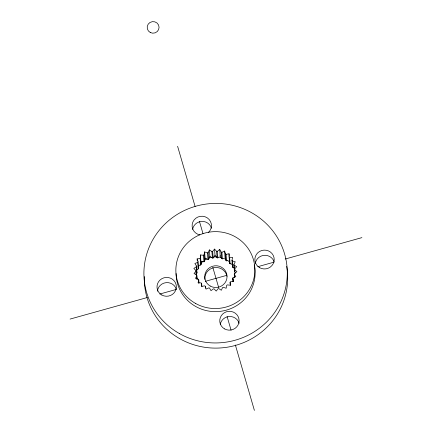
<?xml version="1.0" encoding="UTF-8"?>
<svg xmlns="http://www.w3.org/2000/svg" width="432" height="432" viewBox="0 0 432 432"><rect width="100%" height="100%" fill="white"/><g stroke="black" fill="none" stroke-linecap="round" stroke-linejoin="round"><path stroke-width="0.65" d="M227.934 260.599L226.562 260.874A19.37 18.841 -4.4 0 0 225.925 260.485L225.601 259.27A20.288 19.737 -4.4 0 0 223.56 258.331L222.388 258.86A19.37 18.841 -4.4 0 0 221.67 258.628L221.06 257.526A20.288 19.737 -4.4 0 0 218.84 257.094L217.836 257.872A19.37 18.841 -4.4 0 0 217.08 257.818L216.578 251.273L214.531 249.086L212.663 251.44A19.37 18.841 -4.4 0 0 211.918 251.559L209.39 249.912L208.154 252.628A19.37 18.841 -4.4 0 0 207.457 252.92L204.595 251.91L205.076 258.147L204.563 261.376A19.37 18.841 -4.4 0 0 203.958 261.819L200.907 261.203L201.128 264.465A19.37 18.841 -4.4 0 0 200.648 265.037L199.373 265.21A20.288 19.737 -4.4 0 0 198.164 267.073L198.553 268.261A19.37 18.841 -4.4 0 0 198.223 268.931L196.922 269.411M204.563 261.376L204.061 254.831L204.595 251.91M204.061 254.831A19.37 18.841 -4.4 0 0 203.456 255.274L200.426 254.966L200.626 257.926A19.37 18.841 -4.4 0 0 200.146 258.498L197.127 258.898L198.045 261.722A19.37 18.841 -4.4 0 0 197.721 262.386L194.886 263.482L196.474 266.004A19.37 18.841 -4.4 0 0 196.322 266.728L193.838 268.45L195.998 270.529A19.37 18.841 -4.4 0 0 196.031 271.264L194.038 273.515L196.652 275.022A19.37 18.841 -4.4 0 0 196.862 275.729L195.48 278.375L198.391 279.234A19.37 18.841 -4.4 0 0 198.769 279.871L198.072 282.76L201.118 282.911A19.37 18.841 -4.4 0 0 201.641 283.441L201.89 286.713M234.387 267.883L232.843 267.484A19.37 18.841 -4.4 0 0 232.465 266.846L231.962 260.307L232.654 257.418L229.613 257.267A19.37 18.841 -4.4 0 0 229.09 256.738L229.052 253.773L226.06 254.335A19.37 18.841 -4.4 0 0 225.423 253.94L224.656 251.073L221.886 252.315A19.37 18.841 -4.4 0 0 221.168 252.083L219.721 249.48L217.328 251.332A19.37 18.841 -4.4 0 0 216.578 251.273M209.39 249.912L209.866 256.149L208.656 259.168A19.37 18.841 -4.4 0 0 207.959 259.459L205.076 258.147M233.869 264.443A19.37 18.841 -4.4 0 1 234.074 265.151L234.581 271.696A19.37 18.841 -4.4 0 0 234.371 270.988L233.869 264.443L235.251 261.797L232.335 260.944A19.37 18.841 -4.4 0 0 231.962 260.307M214.531 249.086L215.012 255.323L213.165 257.98A19.37 18.841 -4.4 0 0 212.42 258.098L209.866 256.149M234.506 277.441L234.252 274.169A19.37 18.841 -4.4 0 0 234.403 273.451L236.893 271.728L234.727 269.649A19.37 18.841 -4.4 0 0 234.7 268.915L236.693 266.663L234.074 265.151M219.78 256.149L220.201 255.717L219.721 249.48M195.777 273.996L196.825 273.267A19.37 18.841 -4.4 0 1 196.976 272.549L196.474 266.004M225.04 257.375L224.656 251.073M232.934 281.723L232.681 278.456A19.37 18.841 -4.4 0 0 233.005 277.787L235.845 276.691L234.252 274.169M70.092 319.075L147.431 297.491M159.781 294.041L176.029 289.505M205.276 281.345L226.724 275.357M257.92 266.652L274.169 262.116M285.217 259.033L361.908 237.627M229.09 256.738L229.592 263.277A19.37 18.841 -4.4 0 1 230.116 263.806L231.401 263.871A20.288 19.737 -4.4 0 1 232.33 265.027M215.012 255.323L217.08 257.818M196.306 271.485L196.976 272.549M221.06 257.526L220.201 255.717M232.681 278.456L233.604 281.275L230.58 281.68A19.37 18.841 -4.4 0 1 230.105 282.253L230.305 285.212L227.275 284.899A19.37 18.841 -4.4 0 1 226.67 285.341L226.136 288.263L223.274 287.258A19.37 18.841 -4.4 0 1 222.577 287.55L221.341 290.261L218.813 288.619A19.37 18.841 -4.4 0 1 218.068 288.738L216.2 291.087L214.153 288.9A19.37 18.841 -4.4 0 1 213.397 288.846L211.01 290.693L209.563 288.09A19.37 18.841 -4.4 0 1 208.845 287.858L206.069 289.1L205.308 286.238A19.37 18.841 -4.4 0 1 204.671 285.844L201.674 286.405L201.641 283.441M177.606 146.302L195.107 206.501M199.438 221.389L203.013 233.685M212.798 267.349L218.635 287.415M227.102 316.543L231.055 330.134M235.386 345.022L254.394 410.4M198.164 267.073L198.056 266.706M225.137 257.31L225.601 259.27M234.7 268.915L235.051 273.494M234.457 274.104L234.706 277.371M232.335 260.944L232.843 267.484M233.005 277.787L233.307 281.713M229.613 257.267L230.116 263.806M229.052 253.773L229.198 255.641M229.343 257.515L229.592 263.277M230.105 282.253L230.353 285.525M226.06 254.335L226.562 260.874M225.423 253.94L225.925 260.485M221.886 252.315L222.388 258.86M221.168 252.083L221.67 258.628M217.328 251.332L217.836 257.872M212.663 251.44L213.165 257.98M211.918 251.559L212.42 258.098M208.154 252.628L208.656 259.168M207.457 252.92L207.959 259.459M203.456 255.274L203.958 261.819M205.308 286.238L205.459 288.198M200.426 254.966L201.128 264.465M200.146 258.498L200.648 265.037M198.045 261.722L198.553 268.261M197.721 262.386L198.223 268.931M198.769 279.871L199.022 283.138M197.127 258.898L197.267 260.771M198.391 279.234L198.693 283.16M196.322 266.728L196.825 273.267M196.862 275.729L197.111 279.002M196.652 275.022L197.003 279.601M195.998 270.529L196.382 275.843M286.681 266.371A71.707 69.752 -4.4 0 1 220.952 347.927A71.707 69.752 -4.4 0 1 144.337 276.545M192.602 229.408A9.688 9.423 -4.4 0 1 211.491 228.204M157.426 291.276A9.688 9.423 -4.4 0 1 176.396 289.402M220.255 324.502A9.688 9.423 -4.4 0 1 239.144 323.298M255.35 263.299A9.688 9.423 -4.4 0 1 274.028 261.457M204.876 279.401A11.173 10.87 -4.4 0 1 214.45 267.592A11.173 10.87 -4.4 0 1 226.984 276.302M254.205 264.811A39.523 38.448 -4.4 0 1 219.931 311.391A39.523 38.448 -4.4 0 1 176.089 273.505M199.838 234.878A9.688 9.423 -4.4 0 1 192.888 221.945A9.688 9.423 -4.4 0 1 207.344 217.906A9.688 9.423 -4.4 0 1 208.397 232.492M196.76 270.081A20.288 19.737 -4.4 0 1 197.03 269.39M201.042 263.218A20.288 19.737 -4.4 0 1 202.678 261.689M204.79 260.14A20.288 19.737 -4.4 0 1 206.75 259.033M209.18 258.023A20.288 19.737 -4.4 0 1 211.351 257.407M213.953 256.986A20.288 19.737 -4.4 0 1 216.216 256.894M227.826 260.636A20.288 19.737 -4.4 0 1 229.576 262.024M234.068 267.845A20.288 19.737 -4.4 0 1 234.684 269.185M150.266 32.503A5.962 5.8 -4.4 0 0 159.073 27.232A5.962 5.8 -4.4 0 0 150.012 22.464A5.962 5.8 -4.4 0 0 150.266 32.503M195.491 303.404A39.523 38.448 -4.4 0 0 254.88 270.054A39.523 38.448 -4.4 0 0 195.723 236.806A39.523 38.448 -4.4 0 0 195.491 303.404M179.55 333.639A71.707 69.752 -4.4 0 0 287.296 273.127A71.707 69.752 -4.4 0 0 179.96 212.798A71.707 69.752 -4.4 0 0 179.55 333.639M224.559 328.898A9.688 9.423 -4.4 0 0 239.112 320.728A9.688 9.423 -4.4 0 0 224.613 312.579A9.688 9.423 -4.4 0 0 224.559 328.898M161.811 295.007A9.688 9.423 -4.4 0 0 176.364 286.832A9.688 9.423 -4.4 0 0 161.865 278.683A9.688 9.423 -4.4 0 0 161.811 295.007M259.654 267.7A9.688 9.423 -4.4 0 0 274.207 259.524A9.688 9.423 -4.4 0 0 259.713 251.375A9.688 9.423 -4.4 0 0 259.654 267.7M210.249 286.049A11.173 10.87 -4.4 0 0 227.043 276.62A11.173 10.87 -4.4 0 0 210.314 267.219A11.173 10.87 -4.4 0 0 210.249 286.049"/></g></svg>
